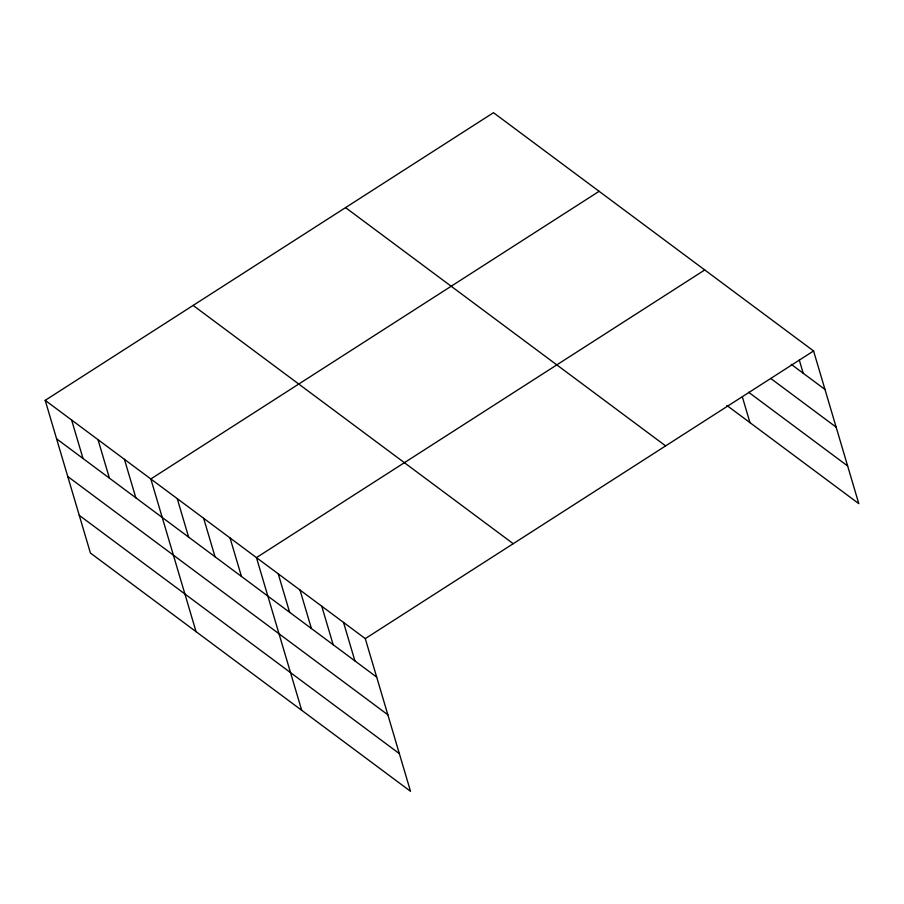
<?xml version="1.0" encoding="UTF-8"?>
<svg xmlns="http://www.w3.org/2000/svg" width="904" height="904" viewBox="0 0 904 904"><rect width="100%" height="100%" fill="white"/><g stroke="black" fill="none" stroke-linecap="round" stroke-linejoin="round"><path stroke-width="1.36" d="M45.2 400.348L365.284 638.619L410.518 791.305L90.423 553.033L45.2 400.348L493.482 112.695L813.577 350.967L858.8 503.652L726.861 405.444M599.115 191.32L150.832 478.973L196.055 631.659M704.747 269.957L256.453 557.61L301.687 710.295M365.284 638.619L813.577 350.967M791.237 364.335L824.968 389.454M770.841 378.527L836.132 427.14M748.602 392.246L847.636 465.967M345.554 207.615L665.638 445.898M193.128 305.416L513.223 543.699M56.602 438.835L376.685 677.107M67.766 476.521L387.85 714.793M79.269 515.348L399.353 753.62M799.272 359.984L803.204 373.25M742.399 397.071L749.97 422.643M343.52 622.415L354.922 660.903M321.756 606.211L333.158 644.699M299.992 590.007L311.394 628.495M278.229 573.814L289.619 612.29M230.045 537.948L241.447 576.436M203.649 518.286L215.039 556.774M177.24 498.635L188.631 537.123M124.424 459.322L135.826 497.799M98.016 439.66L109.418 478.148M71.608 419.998L83.01 458.486"/></g></svg>
